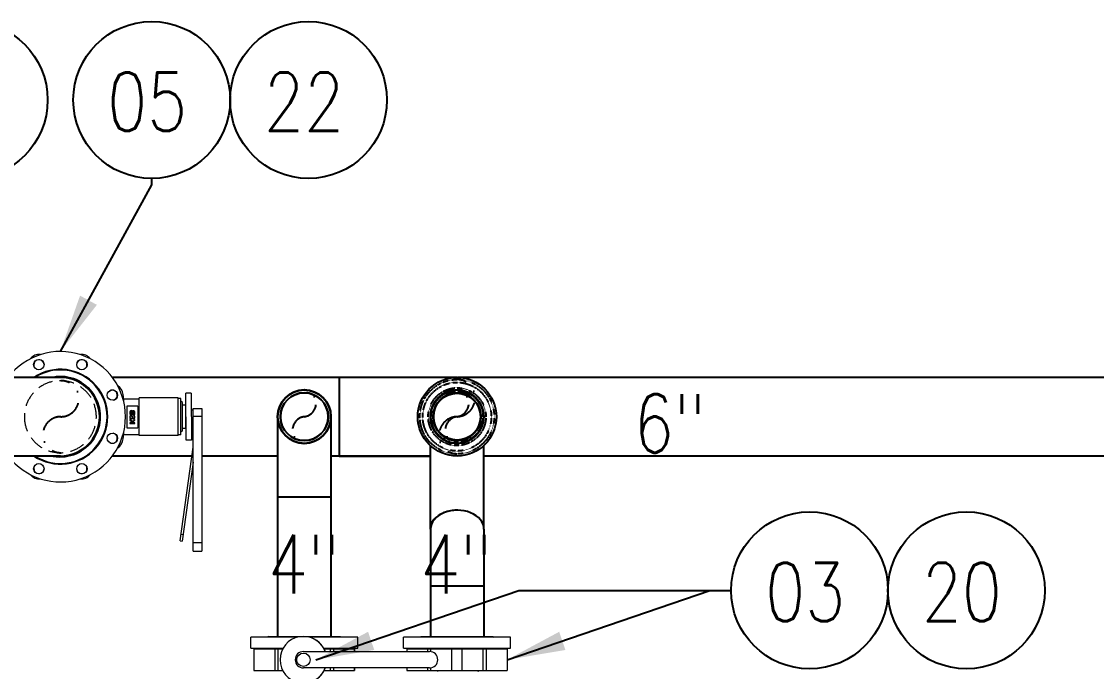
# Model space of a CAD drawing. Header units: millimetres. Extents: x -312439 to 477422, y -331570 to 212570.
# Drawn here: x 342696 to 344997, y 123147 to 124537 of the extents above; entities that cross this region are included whole.
import ezdxf

# ---------------------------------------------------------------- set-up
doc = ezdxf.new("R2010")
doc.units = ezdxf.units.MM
for name, pattern in [('DASHDOT', [25.4, 12.7, -6.35, 0, -6.35]), ('DASHED', [0.75, 0.5, -0.25]), ('HIDDEN', [9.525, 6.35, -3.175])]:
    doc.linetypes.add(name, pattern=pattern)
doc.layers.add('ARCONDTEXTO', color=4, linetype='Continuous')
doc.layers.add('TEXTO FORMATO', color=4, linetype='Continuous')
doc.styles.add('ROMAND', font='ROMAND.SHX')
doc.styles.add('ROMANS', font='romans.shx', dxfattribs={"height": 187.5})
doc.dimstyles.new('1-50 (MILIMETRO)', dxfattribs={"dimscale": 0, "dimtxt": 125, "dimasz": 125, "dimexe": 100, "dimexo": 100, "dimgap": 50, "dimtad": 0, "dimdec": 0, "dimzin": 0, "dimdsep": 46, "dimtxsty": 'ROMAND', "dimcen": -390, "dimclrd": 1, "dimclre": 1, "dimclrt": 3, "dimadec": 0, "dimazin": 0, "dimtfac": 1, "dimtdec": 0, "dimtix": 1, "dimtmove": 2, "dimatfit": 2, "dimfxl": 1, "dimtvp": 1, "dimtolj": 1, "dimtzin": 0, "dimarcsym": 0})

msp = doc.modelspace()

# ---------------------------------------------------------------- linework, layer by layer
at = {"color": 5, "linetype": 'Continuous', "extrusion": (0, 1, 0)}
for p, q in [((342778.916, 123775.838, 0), (342399.28, 123775.838, 0)), ((343375.522, 123775.843, 0), (342890.174, 123775.843, 0)), ((343375.522, 123775.85, 0), (343375.522, 123607.543, 0)), ((343627.972, 123775.85, 0), (343375.522, 123775.85, 0)), ((347513.943, 123775.838, 0), (343629.385, 123775.838, 0)), ((343243.822, 123691.7, 0), (343243.822, 123221.85, 0)), ((343358.122, 123691.7, 0), (343358.122, 123221.85, 0)), ((343570.822, 123451.247, 0), (343570.822, 123629.933, 0)), ((343685.122, 123455.906, 0), (343685.122, 123629.933, 0)), ((342778.916, 123607.538, 0), (342399.28, 123607.538, 0)), ((343060.288, 123607.538, 0), (342890.177, 123607.538, 0)), ((343060.289, 123607.543, 0), (342890.181, 123607.543, 0)), ((343243.822, 123607.543, 0), (343081.411, 123607.543, 0)), ((343243.822, 123607.538, 0), (343081.411, 123607.538, 0)), ((343375.522, 123607.543, 0), (343358.122, 123607.543, 0)), ((343570.822, 123607.538, 0), (343358.122, 123607.538, 0)), ((343375.522, 123607.55, 0), (343570.822, 123607.55, 0)), ((347131.207, 123607.538, 0), (343685.122, 123607.538, 0)), ((343243.822, 123520.25, 0), (343358.122, 123520.25, 0)), ((343571.204, 123451.24, 0), (343571.204, 123221.85, 0)), ((343685.504, 123451.24, 0), (343685.504, 123221.85, 0)), ((343571.204, 123330.006, 0), (343685.504, 123330.006, 0))]:
    msp.add_line(p, q, dxfattribs=at)
at = {"color": 4, "linetype": 'Continuous', "lineweight": 0, "extrusion": (0, 1, 0)}
for p, q in [((342914.214, 123729.688, 0), (342947.916, 123729.688, 0)), ((342947.916, 123651.688, 0), (342947.916, 123731.688, 0)), ((343031.343, 123731.688, 0), (342947.916, 123731.688, 0)), ((343031.343, 123651.688, 0), (343031.343, 123731.688, 0)), ((343036.812, 123730.751, 0), (343031.343, 123730.751, 0)), ((343036.812, 123652.626, 0), (343036.812, 123730.751, 0)), ((343040.402, 123722.247, 0), (343036.812, 123724.688, 0)), ((343040.402, 123661.13, 0), (343040.402, 123722.247, 0)), ((343058.94, 123741.788, 0), (343047.275, 123741.686, 0)), ((343048.147, 123641.69, 0), (343047.275, 123741.686, 0)), ((343058.94, 123741.788, 0), (343059.811, 123641.792, 0)), ((342921.173, 123714.493, 0), (342921.173, 123667.618, 0)), ((342944.611, 123714.493, 0), (342921.173, 123714.493, 0)), ((342927.735, 123702.29, 0), (342927.686, 123702.041, 0)), ((342927.686, 123702.041, 0), (342927.686, 123696.759, 0)), ((342927.835, 123702.688, 0), (342927.735, 123702.29, 0)), ((342927.984, 123703.087, 0), (342927.835, 123702.688, 0)), ((342928.234, 123703.486, 0), (342927.984, 123703.087, 0)), ((342928.582, 123703.834, 0), (342928.234, 123703.486, 0)), ((342928.732, 123703.934, 0), (342928.582, 123703.834, 0)), ((342929.081, 123704.183, 0), (342928.732, 123703.934, 0)), ((342928.981, 123702.14, 0), (342928.881, 123701.692, 0)), ((342928.881, 123701.692, 0), (342928.881, 123698.154, 0)), ((342929.13, 123702.539, 0), (342928.981, 123702.14, 0)), ((342929.479, 123704.432, 0), (342929.081, 123704.183, 0)), ((342929.429, 123702.888, 0), (342929.13, 123702.539, 0)), ((342929.778, 123703.137, 0), (342929.429, 123702.888, 0)), ((342929.878, 123704.582, 0), (342929.479, 123704.432, 0)), ((342930.227, 123703.286, 0), (342929.778, 123703.137, 0)), ((342930.775, 123704.681, 0), (342929.878, 123704.582, 0)), ((342930.675, 123703.336, 0), (342930.227, 123703.286, 0)), ((342931.173, 123703.336, 0), (342930.675, 123703.336, 0)), ((342931.572, 123704.582, 0), (342930.775, 123704.681, 0)), ((342931.572, 123703.187, 0), (342931.173, 123703.336, 0)), ((342931.97, 123704.432, 0), (342931.572, 123704.582, 0)), ((342931.871, 123703.037, 0), (342931.572, 123703.187, 0)), ((342932.12, 123702.788, 0), (342931.871, 123703.037, 0)), ((342932.319, 123704.233, 0), (342931.97, 123704.432, 0)), ((342932.319, 123702.489, 0), (342932.12, 123702.788, 0)), ((342932.618, 123703.984, 0), (342932.319, 123704.233, 0)), ((342932.419, 123702.091, 0), (342932.319, 123702.489, 0)), ((342932.519, 123701.642, 0), (342932.419, 123702.091, 0)), ((342932.519, 123698.105, 0), (342932.519, 123701.642, 0)), ((342933.116, 123703.286, 0), (342932.618, 123703.984, 0)), ((342933.316, 123702.838, 0), (342933.116, 123703.286, 0)), ((342933.415, 123703.037, 0), (342933.316, 123702.838, 0)), ((342933.665, 123703.436, 0), (342933.415, 123703.037, 0)), ((342933.963, 123703.685, 0), (342933.665, 123703.436, 0)), ((342933.764, 123701.194, 0), (342933.714, 123698.105, 0)), ((342933.814, 123701.642, 0), (342933.764, 123701.194, 0)), ((342933.963, 123702.041, 0), (342933.814, 123701.642, 0)), ((342934.312, 123703.934, 0), (342933.963, 123703.685, 0)), ((342934.163, 123702.29, 0), (342933.963, 123702.041, 0)), ((342934.462, 123702.589, 0), (342934.163, 123702.29, 0)), ((342934.711, 123704.084, 0), (342934.312, 123703.934, 0)), ((342934.86, 123702.788, 0), (342934.462, 123702.589, 0)), ((342935.109, 123704.183, 0), (342934.711, 123704.084, 0)), ((342935.309, 123702.838, 0), (342934.86, 123702.788, 0)), ((342935.757, 123704.183, 0), (342935.109, 123704.183, 0)), ((342935.757, 123702.788, 0), (342935.309, 123702.838, 0)), ((342936.206, 123704.133, 0), (342935.757, 123704.183, 0)), ((342936.156, 123702.639, 0), (342935.757, 123702.788, 0)), ((342936.704, 123702.091, 0), (342936.156, 123702.639, 0)), ((342936.604, 123703.984, 0), (342936.206, 123704.133, 0)), ((342937.003, 123703.785, 0), (342936.604, 123703.984, 0)), ((342936.903, 123701.692, 0), (342936.704, 123702.091, 0)), ((342937.003, 123701.293, 0), (342936.903, 123701.692, 0)), ((342937.352, 123703.535, 0), (342937.003, 123703.785, 0)), ((342937.102, 123700.845, 0), (342937.003, 123701.293, 0)), ((342937.053, 123698.105, 0), (342937.102, 123700.596, 0)), ((342937.102, 123700.596, 0), (342937.102, 123700.845, 0)), ((342937.651, 123703.187, 0), (342937.352, 123703.535, 0)), ((342937.7, 123703.137, 0), (342937.651, 123703.187, 0)), ((342937.949, 123702.738, 0), (342937.7, 123703.137, 0)), ((342938.149, 123702.34, 0), (342937.949, 123702.738, 0)), ((342938.248, 123701.941, 0), (342938.149, 123702.34, 0)), ((342938.298, 123701.493, 0), (342938.248, 123701.941, 0)), ((342938.298, 123696.709, 0), (342938.298, 123701.493, 0)), ((342944.611, 123714.493, 0), (342944.611, 123667.618, 0)), ((343047.493, 123716.688, 0), (343040.402, 123716.688, 0)), ((343059.375, 123691.79, 0), (343059.375, 123706.116, 0)), ((343059.375, 123706.116, 0), (343062.901, 123706.116, 0)), ((343062.901, 123404.29, 0), (343062.901, 123709.29, 0)), ((343062.901, 123709.29, 0), (343081.411, 123709.29, 0)), ((343081.411, 123709.29, 0), (343081.411, 123404.29, 0)), ((342927.461, 123692.101, 0), (342927.337, 123691.378, 0)), ((342927.337, 123691.378, 0), (342927.337, 123690.481, 0)), ((342927.337, 123690.481, 0), (342927.362, 123689.983, 0)), ((342927.362, 123689.983, 0), (342927.436, 123689.51, 0)), ((342927.436, 123689.51, 0), (342927.536, 123689.061, 0)), ((342927.561, 123692.524, 0), (342927.461, 123692.101, 0)), ((342927.536, 123689.061, 0), (342927.661, 123688.663, 0)), ((342927.71, 123692.923, 0), (342927.561, 123692.524, 0)), ((342931.173, 123678.723, 0), (342927.586, 123678.723, 0)), ((342927.586, 123678.723, 0), (342927.586, 123677.377, 0)), ((342927.586, 123677.377, 0), (342938.199, 123677.328, 0)), ((342927.636, 123685.748, 0), (342927.636, 123684.154, 0)), ((342933.914, 123681.363, 0), (342927.636, 123685.748, 0)), ((342927.636, 123684.154, 0), (342932.917, 123680.467, 0)), ((342927.661, 123688.663, 0), (342927.835, 123688.289, 0)), ((342927.686, 123696.759, 0), (342938.298, 123696.709, 0)), ((342927.984, 123693.471, 0), (342927.71, 123692.923, 0)), ((342927.835, 123688.289, 0), (342928.059, 123687.94, 0)), ((342928.383, 123693.994, 0), (342927.984, 123693.471, 0)), ((342928.059, 123687.94, 0), (342928.433, 123687.542, 0)), ((342928.881, 123694.467, 0), (342928.383, 123693.994, 0)), ((342928.433, 123687.542, 0), (342928.881, 123687.143, 0)), ((342928.483, 123691.029, 0), (342928.533, 123691.528, 0)), ((342928.483, 123690.78, 0), (342928.483, 123691.029, 0)), ((342928.533, 123690.232, 0), (342928.483, 123690.78, 0)), ((342928.533, 123691.528, 0), (342928.632, 123691.976, 0)), ((342928.682, 123689.584, 0), (342928.533, 123690.232, 0)), ((342928.632, 123691.976, 0), (342928.782, 123692.375, 0)), ((342928.881, 123689.036, 0), (342928.682, 123689.584, 0)), ((342928.782, 123692.375, 0), (342928.981, 123692.723, 0)), ((342928.881, 123698.154, 0), (342932.519, 123698.105, 0)), ((342929.28, 123694.667, 0), (342928.881, 123694.467, 0)), ((342929.205, 123688.613, 0), (342928.881, 123689.036, 0)), ((342928.881, 123687.143, 0), (342929.28, 123686.944, 0)), ((342928.981, 123692.723, 0), (342929.081, 123692.873, 0)), ((342929.081, 123692.873, 0), (342929.38, 123693.172, 0)), ((342929.629, 123688.239, 0), (342929.205, 123688.613, 0)), ((342929.853, 123694.866, 0), (342929.28, 123694.667, 0)), ((342929.28, 123686.944, 0), (342929.679, 123686.794, 0)), ((342929.38, 123693.172, 0), (342929.728, 123693.371, 0)), ((342930.027, 123688.04, 0), (342929.629, 123688.239, 0)), ((342929.679, 123686.794, 0), (342930.127, 123686.695, 0)), ((342929.728, 123693.371, 0), (342930.177, 123693.521, 0)), ((342930.301, 123694.941, 0), (342929.853, 123694.866, 0)), ((342930.476, 123687.94, 0), (342930.027, 123688.04, 0)), ((342930.127, 123686.695, 0), (342930.575, 123686.645, 0)), ((342930.177, 123693.521, 0), (342930.675, 123693.496, 0)), ((342930.8, 123694.941, 0), (342930.301, 123694.941, 0)), ((342930.974, 123687.841, 0), (342930.476, 123687.94, 0)), ((342930.575, 123686.645, 0), (342930.974, 123686.595, 0)), ((342930.675, 123693.496, 0), (342931.049, 123693.396, 0)), ((342931.472, 123694.766, 0), (342930.8, 123694.941, 0)), ((342930.974, 123686.595, 0), (342930.974, 123687.841, 0)), ((342931.049, 123693.396, 0), (342931.348, 123693.197, 0)), ((342932.917, 123680.467, 0), (342931.173, 123678.723, 0)), ((342931.348, 123693.197, 0), (342931.597, 123692.898, 0)), ((342931.871, 123694.617, 0), (342931.472, 123694.766, 0)), ((342931.597, 123692.898, 0), (342931.821, 123692.499, 0)), ((342931.821, 123692.499, 0), (342932.02, 123691.976, 0)), ((342932.369, 123694.243, 0), (342931.871, 123694.617, 0)), ((342932.02, 123691.976, 0), (342932.394, 123690.531, 0)), ((342932.817, 123693.77, 0), (342932.369, 123694.243, 0)), ((342932.394, 123690.531, 0), (342932.917, 123688.588, 0)), ((342933.092, 123693.172, 0), (342932.817, 123693.77, 0)), ((342932.917, 123688.588, 0), (342933.017, 123688.389, 0)), ((342932.917, 123678.723, 0), (342938.199, 123683.954, 0)), ((342938.199, 123678.673, 0), (342932.917, 123678.723, 0)), ((342933.017, 123688.389, 0), (342933.216, 123688.015, 0)), ((342933.166, 123692.973, 0), (342933.092, 123693.172, 0)), ((342934.063, 123689.584, 0), (342933.166, 123692.973, 0)), ((342933.216, 123688.015, 0), (342933.465, 123687.691, 0)), ((342933.465, 123687.691, 0), (342933.615, 123687.542, 0)), ((342933.615, 123687.542, 0), (342934.088, 123687.218, 0)), ((342933.714, 123698.105, 0), (342937.053, 123698.105, 0)), ((342938.248, 123685.698, 0), (342933.914, 123681.363, 0)), ((342934.138, 123689.335, 0), (342934.063, 123689.584, 0)), ((342934.088, 123687.218, 0), (342934.437, 123687.068, 0)), ((342934.337, 123688.887, 0), (342934.138, 123689.335, 0)), ((342934.462, 123688.688, 0), (342934.337, 123688.887, 0)), ((342934.437, 123687.068, 0), (342935.06, 123686.944, 0)), ((342934.885, 123688.364, 0), (342934.462, 123688.688, 0)), ((342935.458, 123688.239, 0), (342934.885, 123688.364, 0)), ((342935.06, 123686.944, 0), (342935.508, 123686.944, 0)), ((342935.159, 123694.567, 0), (342935.159, 123693.272, 0)), ((342935.408, 123694.567, 0), (342935.159, 123694.567, 0)), ((342935.159, 123693.272, 0), (342935.658, 123693.222, 0)), ((342935.807, 123694.517, 0), (342935.408, 123694.567, 0)), ((342936.255, 123688.463, 0), (342935.458, 123688.239, 0)), ((342935.508, 123686.944, 0), (342935.981, 123686.994, 0)), ((342935.658, 123693.222, 0), (342936.056, 123693.072, 0)), ((342936.206, 123694.418, 0), (342935.807, 123694.517, 0)), ((342935.981, 123686.994, 0), (342936.405, 123687.118, 0)), ((342936.056, 123693.072, 0), (342936.554, 123692.723, 0)), ((342936.853, 123694.168, 0), (342936.206, 123694.418, 0)), ((342936.604, 123688.762, 0), (342936.255, 123688.463, 0)), ((342936.405, 123687.118, 0), (342936.779, 123687.293, 0)), ((342936.554, 123692.723, 0), (342936.754, 123692.524, 0)), ((342936.878, 123689.111, 0), (342936.604, 123688.762, 0)), ((342936.754, 123692.524, 0), (342937.003, 123692.126, 0)), ((342936.779, 123687.293, 0), (342937.127, 123687.517, 0)), ((342937.302, 123693.845, 0), (342936.853, 123694.168, 0)), ((342937.078, 123689.485, 0), (342936.878, 123689.111, 0)), ((342937.003, 123692.126, 0), (342937.152, 123691.727, 0)), ((342937.252, 123690.133, 0), (342937.078, 123689.485, 0)), ((342937.127, 123687.517, 0), (342937.551, 123687.89, 0)), ((342937.152, 123691.727, 0), (342937.252, 123691.279, 0)), ((342937.252, 123691.279, 0), (342937.302, 123690.581, 0)), ((342937.302, 123690.581, 0), (342937.252, 123690.133, 0)), ((342937.551, 123693.57, 0), (342937.302, 123693.845, 0)), ((342937.85, 123693.122, 0), (342937.551, 123693.57, 0)), ((342937.551, 123687.89, 0), (342937.8, 123688.239, 0)), ((342937.8, 123688.239, 0), (342937.999, 123688.588, 0)), ((342937.949, 123692.948, 0), (342937.85, 123693.122, 0)), ((342938.099, 123692.574, 0), (342937.949, 123692.948, 0)), ((342937.999, 123688.588, 0), (342938.149, 123688.987, 0)), ((342938.149, 123692.375, 0), (342938.099, 123692.574, 0)), ((342938.298, 123691.976, 0), (342938.149, 123692.375, 0)), ((342938.149, 123688.987, 0), (342938.223, 123689.211, 0)), ((342938.199, 123683.954, 0), (342938.248, 123685.698, 0)), ((342938.199, 123677.328, 0), (342938.199, 123678.673, 0)), ((342938.223, 123689.211, 0), (342938.348, 123689.659, 0)), ((342938.348, 123691.528, 0), (342938.298, 123691.976, 0)), ((342938.398, 123691.029, 0), (342938.348, 123691.528, 0)), ((342938.348, 123689.659, 0), (342938.398, 123689.883, 0)), ((342938.398, 123689.883, 0), (342938.398, 123691.029, 0)), ((343047.711, 123666.688, 0), (343047.711, 123691.688, 0)), ((343059.5, 123677.464, 0), (343062.901, 123677.464, 0)), ((343081.411, 123691.79, 0), (343062.901, 123691.79, 0)), ((342914.214, 123653.688, 0), (342947.916, 123653.688, 0)), ((342921.173, 123667.618, 0), (342944.611, 123667.618, 0)), ((343036.812, 123652.626, 0), (343031.343, 123652.626, 0)), ((343040.402, 123661.13, 0), (343036.812, 123658.688, 0)), ((343047.711, 123666.688, 0), (343040.402, 123666.688, 0)), ((343031.343, 123651.688, 0), (342947.916, 123651.688, 0)), ((343059.811, 123641.792, 0), (343048.147, 123641.69, 0)), ((343035.436, 123425.918, 0), (343062.901, 123626.628, 0)), ((343062.901, 123594.163, 0), (343039.797, 123425.321, 0)), ((343035.436, 123425.918, 0), (343039.797, 123425.321, 0)), ((343041.695, 123439.192, 0), (343037.334, 123439.789, 0)), ((343081.411, 123421.79, 0), (343062.901, 123421.79, 0)), ((343062.901, 123404.29, 0), (343081.411, 123404.29, 0)), ((343286.611, 123220.25, 0), (343186.472, 123220.25, 0)), ((343186.472, 123196.45, 0), (343186.472, 123220.25, 0)), ((343224.072, 123221.85, 0), (343222.472, 123220.25, 0)), ((343224.072, 123221.85, 0), (343377.872, 123221.85, 0)), ((343415.472, 123220.25, 0), (343311.807, 123220.25, 0)), ((343377.872, 123221.85, 0), (343379.472, 123220.25, 0)), ((343415.472, 123196.45, 0), (343415.472, 123220.25, 0)), ((343742.472, 123220.25, 0), (343513.472, 123220.25, 0)), ((343513.472, 123196.45, 0), (343513.472, 123220.25, 0)), ((343551.072, 123221.85, 0), (343549.472, 123220.25, 0)), ((343551.072, 123221.85, 0), (343704.872, 123221.85, 0)), ((343704.872, 123221.85, 0), (343706.472, 123220.25, 0)), ((343742.472, 123196.45, 0), (343742.472, 123220.25, 0)), ((343186.472, 123196.45, 0), (343255.63, 123196.45, 0)), ((343254.764, 123194.85, 0), (343193.368, 123194.85, 0)), ((343193.368, 123194.85, 0), (343193.368, 123148.85, 0)), ((343224.072, 123196.45, 0), (343222.472, 123194.85, 0)), ((343237.787, 123194.85, 0), (343237.787, 123148.85, 0)), ((343244.33, 123194.85, 0), (343244.33, 123148.85, 0)), ((343342.788, 123196.45, 0), (343415.472, 123196.45, 0)), ((343408.576, 123194.85, 0), (343343.654, 123194.85, 0)), ((343356.081, 123194.85, 0), (343356.081, 123189.35, 0)), ((343363.334, 123194.85, 0), (343363.334, 123189.35, 0)), ((343377.872, 123196.45, 0), (343379.472, 123194.85, 0)), ((343407.941, 123194.85, 0), (343407.941, 123189.35, 0)), ((343408.576, 123194.85, 0), (343408.576, 123189.35, 0)), ((343513.472, 123196.45, 0), (343742.472, 123196.45, 0)), ((343735.576, 123194.85, 0), (343520.368, 123194.85, 0)), ((343520.368, 123194.85, 0), (343520.368, 123189.35, 0)), ((343551.072, 123196.45, 0), (343549.472, 123194.85, 0)), ((343564.787, 123194.85, 0), (343564.787, 123189.35, 0)), ((343571.331, 123194.85, 0), (343571.331, 123189.215, 0)), ((343616.237, 123194.85, 0), (343616.237, 123148.85, 0)), ((343638.354, 123194.85, 0), (343638.354, 123148.85, 0)), ((343683.046, 123194.85, 0), (343683.046, 123148.85, 0)), ((343683.081, 123194.85, 0), (343683.081, 123148.85, 0)), ((343690.334, 123194.85, 0), (343690.334, 123148.85, 0)), ((343704.872, 123196.45, 0), (343706.472, 123194.85, 0)), ((343734.941, 123194.85, 0), (343734.941, 123148.85, 0)), ((343735.576, 123194.85, 0), (343735.576, 123148.85, 0)), ((343299.158, 123189.35, 0), (343569.158, 123189.35, 0)), ((343193.368, 123148.85, 0), (343254.764, 123148.85, 0)), ((343569.158, 123154.35, 0), (343299.158, 123154.35, 0)), ((343343.654, 123148.85, 0), (343408.576, 123148.85, 0)), ((343356.081, 123154.35, 0), (343356.081, 123148.85, 0)), ((343363.334, 123154.35, 0), (343363.334, 123148.85, 0)), ((343407.941, 123154.35, 0), (343407.941, 123148.85, 0)), ((343408.576, 123154.35, 0), (343408.576, 123148.85, 0)), ((343520.368, 123154.35, 0), (343520.368, 123148.85, 0)), ((343520.368, 123148.85, 0), (343735.576, 123148.85, 0)), ((343564.787, 123154.35, 0), (343564.787, 123148.85, 0)), ((343571.331, 123154.485, 0), (343571.331, 123148.85, 0))]:
    msp.add_line(p, q, dxfattribs=at)
at = {"color": 4, "linetype": 'Continuous', "lineweight": 0}
for centre, radius in [((342732.803, 123803.016, 0), 11.1), ((342825.03, 123803.016, 0), 11.1), ((342890.244, 123737.801, 0), 11.1), ((342890.244, 123645.575, 0), 11.1), ((342732.803, 123580.361, 0), 11.1), ((342825.03, 123580.361, 0), 11.1), ((343299.158, 123171.85, 0), 14.326)]:
    msp.add_circle(centre, radius, dxfattribs=at)
at = {"color": 5, "linetype": 'Continuous'}
for centre, radius in [((343627.972, 123691.7, 0), 84.15), ((343300.972, 123691.7, 0), 57.15), ((343627.972, 123691.7, 0), 57.15), ((343300.972, 123691.7, 0), 51.13), ((343627.972, 123691.7, 0), 51.13), ((343627.972, 123691.7, 0), 50.04)]:
    msp.add_circle(centre, radius, dxfattribs=at)
at = {"color": 5, "linetype": 'DASHED'}
for radius in [79.583, 73.395, 61.717, 55.529]:
    msp.add_circle((343627.972, 123691.7, 0), radius, dxfattribs=at)
at = {"color": 4, "linetype": 'Continuous', "lineweight": 0}
for centre, radius, start, end in [((342778.916, 123691.688, 0), 139.5, 217.10128, 142.898693), ((342732.994, 123802.554, 0), 22.134, 81.85389, 143.14611), ((342732.994, 123802.554, 0), 11, 12.235447, 212.763194), ((342824.838, 123802.554, 0), 11, 327.235447, 167.763194), ((342824.838, 123802.554, 0), 22.134, 36.85389, 98.14611), ((342778.916, 123691.688, 0), 101.5, 236.002712, 123.997274), ((342778.916, 123691.688, 0), 99.9, 237.388298, 122.61169), ((342889.782, 123737.61, 0), 11, 282.235447, 122.763194), ((342889.802, 123737.623, 0), 23.52, 3.032536, 59.631943), ((342490.916, 123691.688, 0), 425, 4.306771, 6.373522), ((342889.782, 123645.766, 0), 11, 237.235447, 77.763194), ((342490.916, 123691.688, 0), 425, 353.626478, 355.693229), ((342889.802, 123645.753, 0), 23.52, 300.368057, 356.967464), ((342732.994, 123580.823, 0), 11, 147.235447, 347.763194), ((342824.838, 123580.823, 0), 11, 192.235447, 32.763194), ((342732.994, 123580.823, 0), 22.134, 216.85389, 278.14611), ((342824.838, 123580.823, 0), 22.134, 261.85389, 323.14611), ((343299.158, 123171.85, 0), 17.5, 90, 270), ((343569.158, 123171.85, 0), 17.5, 270, 90)]:
    msp.add_arc(centre, radius, start, end, dxfattribs=at)
at = {"color": 5, "linetype": 'Continuous'}
for radius, start, end in [(85.5, 259.804828, 100.195175), (84.15, 270, 90)]:
    msp.add_arc((342778.916, 123691.688, 0), radius, start, end, dxfattribs=at)
at = {"color": 6, "linetype": 'DASHDOT', "ltscale": 4}
for centre, radius, start, end in [((342780.032, 123730.208, 0), 38.52, 270, 90), ((343626.7, 123731.491, 0), 39.812, 271.830226, 88.169774), ((342780.032, 123653.168, 0), 38.52, 90, 270), ((343629.093, 123651.908, 0), 39.807, 91.614708, 268.385292)]:
    msp.add_arc(centre, radius, start, end, dxfattribs=at)
at = {"color": 5, "linetype": 'Continuous', "lineweight": 0}
for centre in [(343300.972, 123691.7, 0), (343627.972, 123691.7, 0)]:
    msp.add_arc(centre, 57.15, 90, 180, dxfattribs=at)
at = {"color": 6, "linetype": 'DASHDOT', "ltscale": 3}
for centre, start, end in [((343297.352, 123720.275, 0), 277.219715, 82.780285), ((343624.352, 123720.275, 0), 277.219715, 82.780285), ((343304.592, 123663.125, 0), 97.219715, 262.780285), ((343631.592, 123663.125, 0), 97.219715, 262.780285)]:
    msp.add_arc(centre, 28.803, start, end, dxfattribs=at)
at = {"color": 1, "linetype": 'HIDDEN', "lineweight": 0, "ltscale": 5, "extrusion": (-4.43831e-111, 1.55557e-63, -1)}
msp.add_ellipse((342778.916, 123691.688, 0), major_axis=(0, 77.04), ratio=1, start_param=-1.57079633, end_param=4.71238898, dxfattribs=at)
at = {"color": 5, "linetype": 'Continuous', "extrusion": (-9.86076e-32, 1.91413e-63, -1)}
msp.add_ellipse((343300.972, 123691.7, 0), major_axis=(0, 57.15), ratio=1, start_param=-1.57079633, end_param=4.71238898, dxfattribs=at)
at = {"color": 5, "linetype": 'Continuous', "extrusion": (-9.86076e-32, -6.31944e-64, -1)}
msp.add_ellipse((343627.972, 123691.7, 0), major_axis=(0, 57.15), ratio=1, start_param=-1.57079633, end_param=4.71238898, dxfattribs=at)
at = {"color": 5, "linetype": 'Continuous', "extrusion": (6.72018e-111, 1.91413e-63, -1)}
msp.add_ellipse((343300.972, 123691.7, 0), major_axis=(0, 51.13), ratio=1, start_param=-1.57079633, end_param=4.71238898, dxfattribs=at)
at = {"color": 5, "linetype": 'Continuous', "extrusion": (7.3248e-112, -6.31944e-64, -1)}
msp.add_ellipse((343627.972, 123691.7, 0), major_axis=(0, 51.13), ratio=1, start_param=-1.57079633, end_param=4.71238898, dxfattribs=at)
at = {"color": 5, "linetype": 'Continuous'}
for centre, start_param, end_param in [((343627.972, 123451.247, 0), 4.6841323, 6.39891852), ((343628.354, 123451.24, 0), 3.14159265, 6.28318531)]:
    msp.add_ellipse(centre, major_axis=(-57.15, 0), ratio=0.70710678, start_param=start_param, end_param=end_param, dxfattribs=at)
at = {"color": 4, "linetype": 'Continuous', "lineweight": 0}
for centre, major_axis, start_param, end_param in [((343299.158, 123171.85, 0), (0, 50), 5.06996008, 7.85398163), ((343299.26, 123171.85, 0), (0, -50), 1.92836743, 3.14159265), ((343299.158, 123171.85, 0), (0, 50), 1.57079633, 4.35481788), ((343299.26, 123171.85, 0), (0, -50), 0, 1.21322522), ((343629.683, 123171.85, 0), (0, -50), 5.19038418, 5.23660761), ((343629.683, 123171.85, 0), (0, -50), 1.0465777, 1.09280113), ((343629.785, 123171.85, 0), (0, 50), 4.18817035, 4.23439378)]:
    msp.add_ellipse(centre, major_axis=major_axis, ratio=0.99996201, start_param=start_param, end_param=end_param, dxfattribs=at)
at = {"layer": 'TEXTO FORMATO', "color": 1}
for centre in [(342583.842, 124368.991, 0), (342974.374, 124368.991, 0), (343310.045, 124368.991, 0), (344382.461, 123320.277), (344718.132, 123320.277, 0)]:
    msp.add_circle(centre, 167.835, dxfattribs=at)

# ---------------------------------------------------------------- texts
at = {"layer": 'ARCONDTEXTO', "color": 3, "linetype": 'Continuous', "lineweight": -3, "style": 'ROMANS', "width": 0.8}
for s, p in [('05', (342879.056, 124302.925, 0)), ('22', (343214.726, 124302.925, 0)), ('03', (344287.143, 123254.212)), ('20', (344622.813, 123254.212, 0))]:
    msp.add_text(s, height=125, dxfattribs=at).set_placement(p)
at = {"layer": 'ARCONDTEXTO', "linetype": 'Continuous', "lineweight": -3, "style": 'ROMANS', "width": 0.8}
for s, p in [('6"', (344006.263, 123614.756, 0)), ('4"', (343223.11, 123313.852, 0)), ('4"', (343549.231, 123313.852, 0))]:
    msp.add_text(s, height=125, dxfattribs=at).set_placement(p)

# ---------------------------------------------------------------- leaders
at = {"layer": 'TEXTO FORMATO'}
for points in [[(342778.916, 123831.188, 0), (342974.374, 124187.279, 0), (342974.374, 124201.156, 0)], [(343325.822, 123171.85), (343760.174, 123320.277), (344169.293, 123320.277)], [(343734.941, 123171.85), (344169.293, 123320.277), (344214.626, 123320.277)]]:
    msp.add_leader(points, dimstyle='1-50 (MILIMETRO)', override={"dimscale": 1}, dxfattribs=at)

doc.saveas('drawing.dxf')
